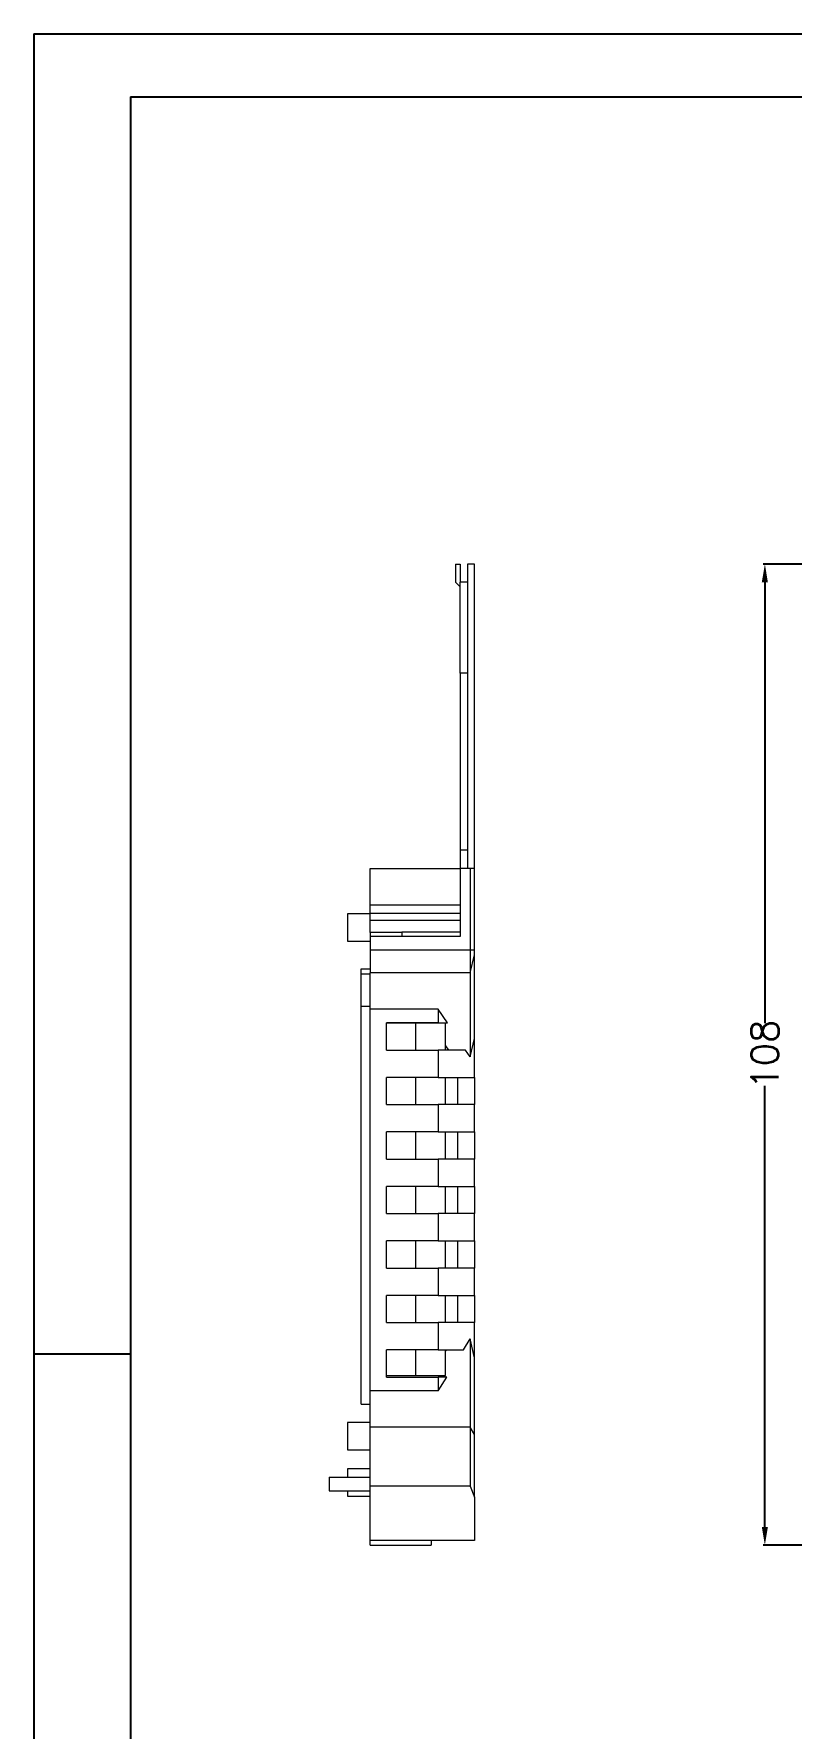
# Model space of a CAD drawing. Header units: inches. Extents: x 162 to 2102, y 1089 to 1379.
# Drawn here: x 1151.3 to 1234.6, y 1192.7 to 1379.2 of the extents above; entities that cross this region are included whole.
import ezdxf

# ---------------------------------------------------------------- set-up
doc = ezdxf.new("R2010")
doc.units = ezdxf.units.IN
doc.styles.get("Standard").update_dxf_attribs({"font": 'txt', "bigfont": 'gbcbig.shx'})
doc.dimstyles.new('3', dxfattribs={"dimtxt": 3, "dimasz": 2, "dimexe": 0.18, "dimexo": 0.0625, "dimgap": 0.2, "dimtad": 0, "dimzin": 12, "dimdsep": 46, "dimtxsty": 'Standard', "dimcen": 1, "dimclrd": 3, "dimclre": 3, "dimadec": 0, "dimazin": 0, "dimtfac": 1, "dimtofl": 0, "dimtmove": 0, "dimatfit": 3, "dimfxl": 1, "dimtolj": 1, "dimtzin": 0, "dimarcsym": 0})

# ---------------------------------------------------------------- blocks, each defined once
blk = doc.blocks.new('*D146')
at = {"color": 3, "lineweight": -2}
for p, q in [((1280.02, 1320.85), (1231.55, 1320.85)), ((1231.73, 1318.85), (1231.73, 1270.3)), ((1231.73, 1214.85), (1231.73, 1263.4)), ((1249.8, 1212.85), (1231.55, 1212.85))]:
    blk.add_line(p, q, dxfattribs=at)
at = {"color": 3}
for points in [[(1231.39, 1318.85), (1232.06, 1318.85), (1231.73, 1320.85)], [(1231.39, 1214.85), (1232.06, 1214.85), (1231.73, 1212.85)]]:
    blk.add_solid(points, dxfattribs=at)
at = {"layer": 'Defpoints', "color": 0}
for p in [(1231.73, 1320.85), (1280.08, 1320.85), (1249.87, 1212.85)]:
    blk.add_point(p, dxfattribs=at)
at = {"color": 0, "insert": (1231.73, 1266.85), "char_height": 3, "attachment_point": 5, "rotation": 90}
blk.add_mtext('\\A1;108', dxfattribs=at)

msp = doc.modelspace()

# ---------------------------------------------------------------- linework, layer by layer
for p, q in [((1151.266, 1379.219), (1562.41, 1379.219)), ((1151.266, 1379.219), (1151.266, 1088.511)), ((1161.905, 1372.298), (1555.489, 1372.298)), ((1161.905, 1372.298), (1161.905, 1095.433)), ((1161.905, 1233.865), (1151.266, 1233.865)), ((1151.266, 1223.098), (1151.266, 1088.511))]:
    msp.add_line(p, q)
at = {"color": 7, "linetype": 'Continuous', "lineweight": 15}
for p, q in [((1197.684, 1320.847), (1198.184, 1320.847)), ((1197.684, 1320.847), (1197.684, 1318.847)), ((1198.184, 1320.847), (1198.184, 1318.847)), ((1198.984, 1320.847), (1198.984, 1308.847)), ((1199.784, 1320.847), (1198.984, 1320.847)), ((1199.784, 1287.347), (1199.784, 1320.847)), ((1198.184, 1318.347), (1197.684, 1318.847)), ((1198.984, 1318.847), (1198.184, 1318.847)), ((1198.184, 1308.847), (1198.184, 1318.847)), ((1198.984, 1308.847), (1198.184, 1308.847)), ((1198.184, 1308.847), (1198.184, 1289.347)), ((1198.984, 1308.847), (1198.984, 1289.347)), ((1198.984, 1289.347), (1198.184, 1289.347)), ((1198.184, 1289.347), (1198.184, 1287.347)), ((1198.984, 1289.347), (1198.984, 1287.347)), ((1188.284, 1283.347), (1188.284, 1287.347)), ((1188.284, 1287.347), (1198.184, 1287.347)), ((1199.284, 1287.347), (1198.184, 1287.347)), ((1198.184, 1287.347), (1198.184, 1279.847)), ((1199.284, 1287.347), (1199.284, 1278.347)), ((1199.784, 1287.347), (1199.284, 1287.347)), ((1199.784, 1278.347), (1199.784, 1287.347)), ((1188.284, 1282.407), (1188.284, 1283.347)), ((1188.284, 1283.347), (1198.184, 1283.347)), ((1188.284, 1282.347), (1185.784, 1282.347)), ((1185.784, 1282.347), (1185.784, 1279.347)), ((1188.284, 1282.407), (1198.184, 1282.407)), ((1188.284, 1281.611), (1188.284, 1282.407)), ((1198.184, 1281.611), (1188.284, 1281.611)), ((1188.284, 1280.283), (1188.284, 1281.611)), ((1191.784, 1280.283), (1188.284, 1280.283)), ((1188.284, 1280.283), (1188.284, 1279.847)), ((1188.284, 1279.847), (1188.284, 1278.347)), ((1198.184, 1279.847), (1188.284, 1279.847)), ((1191.784, 1280.347), (1191.784, 1279.847)), ((1198.184, 1280.347), (1191.784, 1280.347)), ((1185.784, 1279.347), (1188.284, 1279.347)), ((1199.284, 1278.347), (1188.284, 1278.347)), ((1188.284, 1278.347), (1188.284, 1275.847)), ((1199.784, 1278.347), (1199.284, 1278.347)), ((1199.284, 1278.347), (1199.284, 1275.847)), ((1199.284, 1275.847), (1199.784, 1277.847)), ((1199.784, 1277.847), (1199.784, 1278.347)), ((1199.784, 1268.633), (1199.784, 1277.847)), ((1187.284, 1275.73), (1187.284, 1276.308)), ((1187.284, 1276.308), (1188.284, 1276.308)), ((1199.284, 1275.847), (1188.284, 1275.847)), ((1188.284, 1271.847), (1188.284, 1275.847)), ((1199.284, 1275.847), (1199.284, 1266.612)), ((1187.284, 1275.73), (1188.284, 1275.73)), ((1187.284, 1272.189), (1187.284, 1275.73)), ((1187.284, 1272.189), (1188.284, 1272.189)), ((1187.284, 1228.369), (1187.284, 1272.189)), ((1195.784, 1271.847), (1188.284, 1271.847)), ((1188.284, 1229.847), (1188.284, 1271.847)), ((1195.784, 1270.347), (1190.084, 1270.347)), ((1190.084, 1267.347), (1190.084, 1270.347)), ((1193.284, 1270.315), (1190.084, 1270.315)), ((1196.584, 1270.315), (1193.284, 1270.315)), ((1193.284, 1270.315), (1193.284, 1267.347)), ((1196.787, 1270.347), (1195.784, 1271.847)), ((1195.784, 1271.847), (1195.784, 1270.347)), ((1195.784, 1270.347), (1196.787, 1270.347)), ((1196.584, 1267.347), (1196.584, 1270.315)), ((1199.284, 1266.612), (1199.784, 1268.633)), ((1199.784, 1264.347), (1199.784, 1268.633)), ((1190.084, 1267.347), (1195.784, 1267.347)), ((1198.793, 1267.347), (1195.784, 1267.347)), ((1195.784, 1267.347), (1195.784, 1264.347)), ((1196.584, 1267.809), (1196.893, 1267.347)), ((1199.284, 1266.612), (1198.793, 1267.347)), ((1195.784, 1264.347), (1190.084, 1264.347)), ((1190.084, 1261.347), (1190.084, 1264.347)), ((1193.284, 1264.347), (1193.284, 1261.347)), ((1195.784, 1264.347), (1199.784, 1264.347)), ((1196.584, 1261.347), (1196.584, 1264.347)), ((1197.884, 1264.347), (1197.884, 1261.347)), ((1199.784, 1264.347), (1199.784, 1261.347)), ((1190.084, 1261.347), (1195.784, 1261.347)), ((1195.784, 1261.347), (1195.784, 1258.347)), ((1199.784, 1261.347), (1195.784, 1261.347)), ((1199.784, 1258.347), (1199.784, 1261.347)), ((1195.784, 1258.347), (1190.084, 1258.347)), ((1190.084, 1255.347), (1190.084, 1258.347)), ((1193.284, 1258.347), (1193.284, 1255.347)), ((1195.784, 1258.347), (1199.784, 1258.347)), ((1196.584, 1255.347), (1196.584, 1258.347)), ((1197.884, 1258.347), (1197.884, 1255.347)), ((1199.784, 1258.347), (1199.784, 1255.347)), ((1190.084, 1255.347), (1195.784, 1255.347)), ((1195.784, 1255.347), (1195.784, 1252.347)), ((1199.784, 1255.347), (1195.784, 1255.347)), ((1199.784, 1252.347), (1199.784, 1255.347)), ((1195.784, 1252.347), (1190.084, 1252.347)), ((1190.084, 1249.347), (1190.084, 1252.347)), ((1193.284, 1252.347), (1193.284, 1249.347)), ((1195.784, 1252.347), (1199.784, 1252.347)), ((1196.584, 1249.347), (1196.584, 1252.347)), ((1197.884, 1252.347), (1197.884, 1249.347)), ((1199.784, 1252.347), (1199.784, 1249.347)), ((1190.084, 1249.347), (1195.784, 1249.347)), ((1195.784, 1249.347), (1195.784, 1246.347)), ((1199.784, 1249.347), (1195.784, 1249.347)), ((1199.784, 1246.347), (1199.784, 1249.347)), ((1195.784, 1246.347), (1190.084, 1246.347)), ((1190.084, 1243.347), (1190.084, 1246.347)), ((1193.284, 1246.347), (1193.284, 1243.347)), ((1195.784, 1246.347), (1199.784, 1246.347)), ((1196.584, 1243.347), (1196.584, 1246.347)), ((1197.884, 1246.347), (1197.884, 1243.347)), ((1199.784, 1246.347), (1199.784, 1243.347)), ((1190.084, 1243.347), (1195.784, 1243.347)), ((1195.784, 1243.347), (1195.784, 1240.347)), ((1199.784, 1243.347), (1195.784, 1243.347)), ((1199.784, 1240.347), (1199.784, 1243.347)), ((1195.784, 1240.347), (1190.084, 1240.347)), ((1190.084, 1237.347), (1190.084, 1240.347)), ((1193.284, 1240.347), (1193.284, 1237.347)), ((1195.784, 1240.347), (1199.784, 1240.347)), ((1196.584, 1237.347), (1196.584, 1240.347)), ((1197.884, 1240.347), (1197.884, 1237.347)), ((1199.784, 1240.347), (1199.784, 1237.347)), ((1190.084, 1237.347), (1195.784, 1237.347)), ((1195.784, 1237.347), (1195.784, 1234.347)), ((1199.784, 1237.347), (1195.784, 1237.347)), ((1199.784, 1233.484), (1199.784, 1237.347)), ((1198.541, 1234.347), (1199.284, 1235.56)), ((1199.284, 1235.56), (1199.284, 1225.847)), ((1199.784, 1233.484), (1199.284, 1235.56)), ((1195.784, 1234.347), (1190.084, 1234.347)), ((1190.084, 1231.347), (1190.084, 1234.347)), ((1193.284, 1234.347), (1193.284, 1231.519)), ((1195.784, 1234.347), (1198.541, 1234.347)), ((1196.641, 1234.347), (1196.584, 1234.254)), ((1196.584, 1231.519), (1196.584, 1234.347)), ((1199.784, 1225.044), (1199.784, 1233.484)), ((1190.084, 1231.519), (1193.284, 1231.519)), ((1190.084, 1231.347), (1195.784, 1231.347)), ((1193.284, 1231.519), (1196.584, 1231.519)), ((1195.784, 1229.847), (1196.703, 1231.347)), ((1195.784, 1231.347), (1195.784, 1229.847)), ((1196.703, 1231.347), (1195.784, 1231.347)), ((1195.784, 1229.847), (1188.284, 1229.847)), ((1188.284, 1225.847), (1188.284, 1229.847)), ((1187.284, 1228.369), (1188.284, 1228.369)), ((1188.284, 1226.347), (1185.784, 1226.347)), ((1185.784, 1226.347), (1185.784, 1223.347)), ((1199.284, 1225.847), (1188.284, 1225.847)), ((1188.284, 1219.347), (1188.284, 1225.847)), ((1199.284, 1225.847), (1199.284, 1219.347)), ((1199.784, 1225.044), (1199.284, 1225.847)), ((1199.784, 1218.147), (1199.784, 1225.044)), ((1185.784, 1223.347), (1188.284, 1223.347)), ((1183.784, 1220.347), (1183.784, 1218.847)), ((1183.784, 1220.347), (1188.284, 1220.347)), ((1188.284, 1221.247), (1185.784, 1221.247)), ((1185.784, 1221.247), (1185.784, 1220.347)), ((1183.784, 1218.847), (1188.284, 1218.847)), ((1185.784, 1218.847), (1185.784, 1218.247)), ((1185.784, 1218.247), (1188.284, 1218.247)), ((1199.284, 1219.347), (1188.284, 1219.347)), ((1188.284, 1213.347), (1188.284, 1219.347)), ((1199.284, 1219.347), (1199.784, 1218.147)), ((1199.784, 1218.147), (1199.784, 1213.347)), ((1199.784, 1213.347), (1188.284, 1213.347)), ((1188.284, 1212.847), (1188.284, 1213.347)), ((1188.284, 1212.847), (1194.984, 1212.847)), ((1194.984, 1213.347), (1194.984, 1212.847))]:
    msp.add_line(p, q, dxfattribs=at)

# ---------------------------------------------------------------- dimensions: what is measured, and where the dimension line sits
dim = msp.add_linear_dim(base=(1231.728, 1320.847), p1=(1249.865, 1212.847), p2=(1280.081, 1320.847), angle=90, dimstyle='3')
dim.commit()
dim.dimension.update_dxf_attribs({"geometry": '*D146', "text_midpoint": (1231.728, 1266.847)})

doc.saveas('drawing.dxf')
